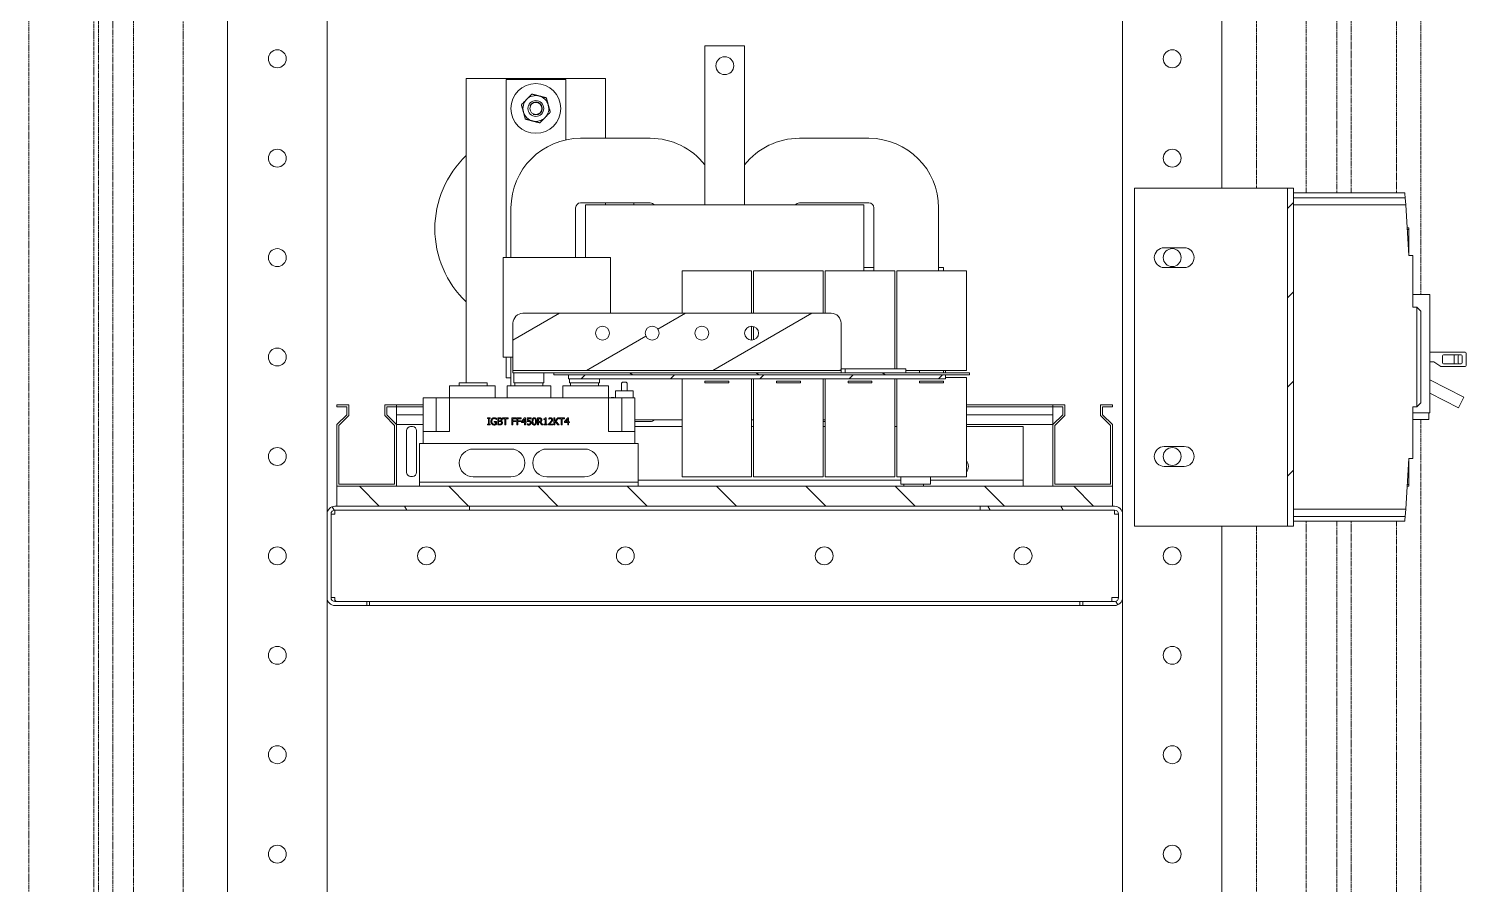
# Model space of a CAD drawing. Header units: millimetres. Extents: x 0 to 8410, y 0 to 5940.
# Drawn here: x 2028 to 2750, y 2321 to 2751 of the extents above; entities that cross this region are included whole.
import ezdxf

# ---------------------------------------------------------------- set-up
doc = ezdxf.new("R2010")
doc.units = ezdxf.units.MM
doc.header["$LTSCALE"] = 10
doc.linetypes.add('DOUBLE_DASH_CHAIN', pattern=[1.2403, 0.6614, -0.0827, 0.1654, -0.0827, 0.1654, -0.0827])
for name, color, linetype, lineweight, true_color in [('가시적인 것(ISO)', 3, 'Continuous', 5, 0x00ff00), ('가시적인 좁은 것(ISO)', 3, 'Continuous', 5, 0x00ff00), ('참조(ISO)', 6, 'DOUBLE_DASH_CHAIN', 5, 0xff00ff)]:
    doc.layers.add(name, color=color, linetype=linetype, lineweight=lineweight, true_color=true_color)
doc.layers.add('해치(ISO)', color=7, linetype='Continuous', lineweight=5)
pattern_1 = [(45, (0, 0), (-22.45064, 22.45064), [])]

msp = doc.modelspace()

# ---------------------------------------------------------------- hatches: boundary and pattern name
at = {"layer": '해치(ISO)'}
h = msp.add_hatch(dxfattribs=at)
h.set_pattern_fill('ANSI31', color=256, scale=254, style=0)
h.set_pattern_definition(pattern_1)
h.paths.add_polyline_path([(2660.56, 2500.83), (2663.56, 2500.83), (2663.56, 2670.83), (2660.56, 2670.83)])
h = msp.add_hatch(dxfattribs=at)
h.set_pattern_fill('ANSI31', color=256, scale=254, angle=-14.99998, style=0)
h.set_pattern_definition([(30, (0, 0), (-15.875, 27.4963), [])])
edge = h.paths.add_edge_path()
edge.add_line((2271.06, 2579.07), (2436.06, 2579.07))
edge.add_line((2436.06, 2579.07), (2436.06, 2581.83))
edge.add_line((2436.06, 2581.83), (2436.06, 2602.83))
edge.add_ellipse((2431.06, 2602.83), major_axis=(5, 0), ratio=1, start_angle=0, end_angle=90)
edge.add_line((2431.06, 2607.83), (2276.06, 2607.83))
edge.add_ellipse((2276.06, 2602.83), major_axis=(0, 5), ratio=1, start_angle=0, end_angle=90)
edge.add_line((2271.06, 2602.83), (2271.06, 2581.83))
edge.add_line((2271.06, 2581.83), (2271.06, 2579.07))
edge = h.paths.add_edge_path(flags=0)
edge.add_ellipse((2316.06, 2597.83), major_axis=(-3.5, 0), ratio=1, start_angle=0, end_angle=360)
edge = h.paths.add_edge_path(flags=0)
edge.add_ellipse((2341.06, 2597.83), major_axis=(-3.5, 0), ratio=1, start_angle=0, end_angle=360)
edge = h.paths.add_edge_path(flags=0)
edge.add_ellipse((2366.06, 2597.83), major_axis=(-3.5, 0), ratio=1, start_angle=0, end_angle=360)
edge = h.paths.add_edge_path(flags=0)
edge.add_ellipse((2391.06, 2597.83), major_axis=(-3.5, 0), ratio=1, start_angle=0, end_angle=360)
h = msp.add_hatch(dxfattribs=at)
h.set_pattern_fill('ANSI31', color=256, scale=254, angle=105.00025, style=0)
h.set_pattern_definition([(150.0002, (0, 0), (-15.87488, -27.49637), [])])
h.paths.add_polyline_path([(2500.56, 2576.83), (2500.56, 2577.83), (2291.56, 2577.83), (2291.56, 2576.83), (2299.06, 2576.83), (2488.56, 2576.83)])
h = msp.add_hatch(dxfattribs=at)
h.set_pattern_fill('ANSI31', color=256, scale=254, style=0)
h.set_pattern_definition(pattern_1)
h.paths.add_polyline_path([(2299.06, 2574.83), (2488.56, 2574.83), (2488.56, 2576.83), (2299.06, 2576.83)])
h = msp.add_hatch(dxfattribs=at)
h.set_pattern_fill('ANSI31', color=256, scale=254, angle=90.00021, style=0)
h.set_pattern_definition([(135.0002, (0, 0), (-22.45056, -22.45072), [])])
h.paths.add_polyline_path([(2182.56, 2510.83), (2249.14, 2510.83), (2505.99, 2510.83), (2572.56, 2510.83), (2572.56, 2520.83), (2182.56, 2520.83)])
h = msp.add_hatch(dxfattribs=at)
h.set_pattern_fill('ANSI31', color=256, scale=254, angle=75.00018, style=0)
h.set_pattern_definition([(120.0002, (0, 0), (-27.49626, -15.87508), [])])
edge = h.paths.add_edge_path()
edge.add_line((2179.56, 2464.83), (2179.56, 2506.83))
edge.add_ellipse((2181.56, 2506.83), major_axis=(-2, 0), ratio=1, start_angle=270, end_angle=360, ccw=False)
edge.add_line((2181.56, 2508.83), (2249.14, 2508.83))
edge.add_line((2249.14, 2508.83), (2249.14, 2510.83))
edge.add_line((2249.14, 2510.83), (2182.56, 2510.83))
edge.add_line((2182.56, 2510.83), (2181.56, 2510.83))
edge.add_ellipse((2181.56, 2506.83), major_axis=(0, 4), ratio=1, start_angle=0, end_angle=90)
edge.add_line((2177.56, 2506.83), (2177.56, 2464.83))
edge.add_ellipse((2181.56, 2464.83), major_axis=(-4, 0), ratio=1, start_angle=0, end_angle=90)
edge.add_line((2181.56, 2460.83), (2197.56, 2460.83))
edge.add_line((2197.56, 2460.83), (2197.56, 2462.83))
edge.add_line((2197.56, 2462.83), (2181.56, 2462.83))
edge.add_ellipse((2181.56, 2464.83), major_axis=(0, -2), ratio=1, start_angle=270, end_angle=360, ccw=False)
edge = h.paths.add_edge_path()
edge.add_ellipse((2573.56, 2464.83), major_axis=(0, -4), ratio=1, start_angle=0, end_angle=90)
edge.add_line((2577.56, 2464.83), (2577.56, 2506.83))
edge.add_ellipse((2573.56, 2506.83), major_axis=(4, 0), ratio=1, start_angle=0, end_angle=90)
edge.add_line((2573.56, 2510.83), (2572.56, 2510.83))
edge.add_line((2572.56, 2510.83), (2505.99, 2510.83))
edge.add_line((2505.99, 2510.83), (2505.99, 2508.83))
edge.add_line((2505.99, 2508.83), (2573.56, 2508.83))
edge.add_ellipse((2573.56, 2506.83), major_axis=(0, 2), ratio=1, start_angle=270, end_angle=360, ccw=False)
edge.add_line((2575.56, 2506.83), (2575.56, 2464.83))
edge.add_ellipse((2573.56, 2464.83), major_axis=(2, 0), ratio=1, start_angle=270, end_angle=360, ccw=False)
edge.add_line((2573.56, 2462.83), (2557.56, 2462.83))
edge.add_line((2557.56, 2462.83), (2557.56, 2460.83))
edge.add_line((2557.56, 2460.83), (2573.56, 2460.83))

# ---------------------------------------------------------------- linework, layer by layer
at = {"layer": '가시적인 것(ISO)'}
for p, q in [((2127.56, 3028.53), (2127.56, 1960.33)), ((2177.56, 2506.83), (2177.56, 3028.53)), ((2577.56, 2506.83), (2577.56, 3028.53)), ((2627.56, 2670.83), (2627.56, 3028.53)), ((2367.56, 2662.33), (2367.56, 2742.33)), ((2367.56, 2742.33), (2387.56, 2742.33)), ((2387.56, 2662.33), (2387.56, 2742.33)), ((2247.56, 2572.83), (2247.56, 2725.83)), ((2247.56, 2725.83), (2317.56, 2725.83)), ((2267.56, 2725.33), (2267.56, 2635.83)), ((2297.56, 2725.33), (2267.56, 2725.33)), ((2297.56, 2695.02), (2297.56, 2725.33)), ((2317.56, 2725.83), (2317.56, 2695.83)), ((2340.06, 2695.83), (2305.06, 2695.83)), ((2450.06, 2695.83), (2415.06, 2695.83)), ((2583.56, 2670.83), (2657.56, 2670.83)), ((2583.56, 2670.83), (2583.56, 2500.83)), ((2657.56, 2670.83), (2660.56, 2670.83)), ((2663.56, 2670.83), (2660.56, 2670.83)), ((2660.56, 2670.83), (2660.56, 2500.83)), ((2663.56, 2500.83), (2663.56, 2670.83)), ((2663.56, 2668.33), (2719.56, 2668.33)), ((2719.6, 2667.83), (2719.56, 2668.33)), ((2719.6, 2667.83), (2719.71, 2665.97)), ((2270.06, 2660.83), (2270.06, 2635.83)), ((2302.56, 2635.83), (2302.56, 2660.83)), ((2305.06, 2663.33), (2340.06, 2663.33)), ((2347.56, 2662.33), (2307.56, 2662.33)), ((2307.56, 2635.83), (2307.56, 2662.33)), ((2317.56, 2663.33), (2317.56, 2662.33)), ((2347.56, 2662.33), (2367.56, 2662.33)), ((2387.56, 2662.33), (2367.56, 2662.33)), ((2387.56, 2662.33), (2407.56, 2662.33)), ((2447.56, 2662.33), (2407.56, 2662.33)), ((2415.06, 2663.33), (2450.06, 2663.33)), ((2447.56, 2629.13), (2447.56, 2662.33)), ((2452.56, 2660.83), (2452.56, 2629.13)), ((2485.06, 2629.13), (2485.06, 2660.83)), ((2719.71, 2665.97), (2663.56, 2665.97)), ((2663.56, 2662.33), (2719.95, 2662.33)), ((2719.95, 2662.33), (2719.71, 2665.97)), ((2719.95, 2662.33), (2721.56, 2636.83)), ((2720.68, 2650.83), (2721.56, 2650.83)), ((2721.56, 2649.97), (2720.73, 2649.97)), ((2721.56, 2646.33), (2720.96, 2646.33)), ((2721.56, 2650.83), (2721.56, 2649.97)), ((2721.56, 2649.97), (2721.56, 2646.33)), ((2721.56, 2646.33), (2721.56, 2636.83)), ((2598.56, 2640.83), (2608.56, 2640.83)), ((2266.06, 2635.83), (2320.06, 2635.83)), ((2266.06, 2585.83), (2266.06, 2635.83)), ((2320.06, 2635.83), (2320.06, 2607.83)), ((2721.56, 2636.83), (2723.56, 2636.83)), ((2723.56, 2636.83), (2723.56, 2610.83)), ((2356.06, 2629.13), (2391.06, 2629.13)), ((2356.06, 2607.83), (2356.06, 2629.13)), ((2391.06, 2607.83), (2391.06, 2629.13)), ((2392.06, 2629.13), (2427.06, 2629.13)), ((2392.06, 2607.83), (2392.06, 2629.13)), ((2427.06, 2607.83), (2427.06, 2629.13)), ((2428.06, 2629.13), (2463.06, 2629.13)), ((2428.06, 2607.83), (2428.06, 2629.13)), ((2452.56, 2630.83), (2447.56, 2630.83)), ((2463.06, 2579.83), (2463.06, 2629.13)), ((2464.06, 2629.13), (2499.06, 2629.13)), ((2464.06, 2579.83), (2464.06, 2629.13)), ((2487.56, 2630.83), (2485.06, 2630.83)), ((2487.56, 2629.13), (2487.56, 2630.83)), ((2499.06, 2579.13), (2499.06, 2629.13)), ((2608.56, 2630.83), (2598.56, 2630.83)), ((2723.56, 2617.23), (2732.06, 2617.23)), ((2732.06, 2615.23), (2732.06, 2617.23)), ((2723.56, 2610.83), (2725.56, 2610.83)), ((2725.56, 2610.83), (2725.56, 2560.83)), ((2725.56, 2610.83), (2727.56, 2608.83)), ((2732.06, 2615.23), (2732.06, 2559.83)), ((2271.06, 2602.83), (2271.06, 2581.83)), ((2431.06, 2607.83), (2276.06, 2607.83)), ((2436.06, 2581.83), (2436.06, 2602.83)), ((2727.56, 2608.83), (2727.56, 2562.83)), ((2391.06, 2594.33), (2391.06, 2601.33)), ((2392.06, 2594.47), (2392.06, 2601.18)), ((2749.91, 2588.23), (2732.06, 2588.23)), ((2271.06, 2585.83), (2266.06, 2585.83)), ((2267.56, 2585.83), (2267.56, 2575.33)), ((2270.06, 2585.83), (2270.06, 2571.33)), ((2271.06, 2581.83), (2271.06, 2579.07)), ((2436.06, 2579.07), (2436.06, 2581.83)), ((2732.06, 2583.43), (2734.16, 2583.43)), ((2737.61, 2581.03), (2734.16, 2583.43)), ((2749.91, 2581.03), (2737.61, 2581.03)), ((2738.41, 2586.38), (2738.41, 2582.88)), ((2738.91, 2586.88), (2747.91, 2586.88)), ((2747.91, 2582.38), (2738.91, 2582.38)), ((2744.41, 2582.88), (2744.41, 2586.38)), ((2746.41, 2586.38), (2746.41, 2582.88)), ((2748.41, 2582.88), (2748.41, 2586.38)), ((2750.41, 2587.73), (2750.41, 2581.53)), ((2267.56, 2575.33), (2270.06, 2575.33)), ((2271.06, 2579.07), (2436.06, 2579.07)), ((2271.06, 2579.07), (2271.06, 2577.83)), ((2291.56, 2577.83), (2271.06, 2577.83)), ((2271.56, 2572.83), (2271.56, 2577.83)), ((2286.56, 2572.83), (2286.56, 2577.83)), ((2500.56, 2577.83), (2291.56, 2577.83)), ((2291.56, 2577.83), (2291.56, 2576.83)), ((2291.56, 2576.83), (2500.56, 2576.83)), ((2488.56, 2576.83), (2299.06, 2576.83)), ((2299.06, 2576.83), (2299.06, 2574.83)), ((2299.06, 2574.83), (2488.56, 2574.83)), ((2299.56, 2572.83), (2299.56, 2574.83)), ((2314.56, 2572.83), (2314.56, 2574.83)), ((2356.06, 2574.83), (2356.06, 2525.53)), ((2379.56, 2573.63), (2367.56, 2573.63)), ((2367.56, 2572.83), (2367.56, 2573.63)), ((2379.56, 2573.63), (2379.56, 2572.83)), ((2391.06, 2574.83), (2391.06, 2525.53)), ((2392.06, 2574.83), (2392.06, 2525.53)), ((2415.56, 2573.63), (2403.56, 2573.63)), ((2403.56, 2572.83), (2403.56, 2573.63)), ((2415.56, 2573.63), (2415.56, 2572.83)), ((2427.06, 2574.83), (2427.06, 2525.53)), ((2428.06, 2574.83), (2428.06, 2525.53)), ((2436.06, 2579.83), (2438.06, 2579.83)), ((2436.06, 2577.83), (2436.06, 2579.07)), ((2438.06, 2579.83), (2438.06, 2577.83)), ((2468.56, 2579.83), (2438.06, 2579.83)), ((2451.56, 2573.63), (2439.56, 2573.63)), ((2439.56, 2572.83), (2439.56, 2573.63)), ((2451.56, 2573.63), (2451.56, 2572.83)), ((2463.06, 2574.83), (2463.06, 2525.53)), ((2464.06, 2574.83), (2464.06, 2525.53)), ((2468.56, 2577.83), (2468.56, 2579.83)), ((2468.56, 2579.13), (2499.06, 2579.13)), ((2475.56, 2577.83), (2475.56, 2579.13)), ((2487.56, 2573.63), (2475.56, 2573.63)), ((2475.56, 2572.83), (2475.56, 2573.63)), ((2487.56, 2579.13), (2487.56, 2577.83)), ((2487.56, 2573.63), (2487.56, 2572.83)), ((2488.56, 2579.13), (2488.56, 2577.83)), ((2488.56, 2574.83), (2488.56, 2576.83)), ((2499.06, 2575.53), (2488.56, 2575.53)), ((2499.06, 2575.53), (2499.06, 2525.53)), ((2500.56, 2576.83), (2500.56, 2577.83)), ((2732.06, 2574.34), (2749.26, 2565.71)), ((2240.06, 2571.33), (2239.06, 2571.33)), ((2239.06, 2565.33), (2239.06, 2571.33)), ((2240.06, 2571.33), (2262.06, 2571.33)), ((2244.06, 2571.33), (2244.06, 2572.83)), ((2244.56, 2572.83), (2244.06, 2572.83)), ((2244.56, 2572.83), (2257.56, 2572.83)), ((2258.06, 2572.83), (2257.56, 2572.83)), ((2258.06, 2571.33), (2258.06, 2572.83)), ((2262.06, 2565.33), (2262.06, 2571.33)), ((2268.06, 2571.33), (2290.06, 2571.33)), ((2268.06, 2565.33), (2268.06, 2571.33)), ((2286.56, 2572.83), (2271.56, 2572.83)), ((2272.06, 2571.33), (2272.06, 2572.83)), ((2286.06, 2571.33), (2286.06, 2572.83)), ((2290.06, 2565.33), (2290.06, 2571.33)), ((2296.06, 2571.33), (2318.06, 2571.33)), ((2296.06, 2565.33), (2296.06, 2571.33)), ((2314.56, 2572.83), (2299.56, 2572.83)), ((2300.06, 2571.33), (2300.06, 2572.83)), ((2314.06, 2571.33), (2314.06, 2572.83)), ((2319.06, 2571.33), (2318.06, 2571.33)), ((2319.06, 2565.33), (2319.06, 2571.33)), ((2324.06, 2568.83), (2322.56, 2568.83)), ((2322.56, 2565.33), (2322.56, 2568.83)), ((2324.06, 2568.83), (2330.06, 2568.83)), ((2325.56, 2568.83), (2325.56, 2572.23)), ((2326.56, 2573.23), (2327.56, 2573.23)), ((2328.56, 2568.83), (2328.56, 2572.23)), ((2331.56, 2568.83), (2330.06, 2568.83)), ((2331.56, 2565.33), (2331.56, 2568.83)), ((2379.56, 2572.83), (2367.56, 2572.83)), ((2415.56, 2572.83), (2403.56, 2572.83)), ((2451.56, 2572.83), (2439.56, 2572.83)), ((2487.56, 2572.83), (2475.56, 2572.83)), ((2746.57, 2560.35), (2732.06, 2567.63)), ((2182.56, 2561.83), (2188.56, 2561.83)), ((2182.56, 2560.83), (2182.56, 2561.83)), ((2187.56, 2560.83), (2182.56, 2560.83)), ((2187.56, 2556.83), (2187.56, 2560.83)), ((2188.56, 2561.83), (2188.56, 2556.41)), ((2206.56, 2561.83), (2212.56, 2561.83)), ((2206.56, 2556.41), (2206.56, 2561.83)), ((2207.56, 2560.83), (2207.56, 2556.83)), ((2212.56, 2560.83), (2207.56, 2560.83)), ((2212.56, 2561.83), (2212.56, 2560.83)), ((2225.86, 2561.83), (2212.56, 2561.83)), ((2212.56, 2560.83), (2212.56, 2556.83)), ((2225.86, 2560.83), (2212.56, 2560.83)), ((2225.86, 2548.33), (2225.86, 2565.33)), ((2225.86, 2565.33), (2232.38, 2565.33)), ((2232.38, 2565.33), (2239.11, 2565.33)), ((2232.38, 2565.33), (2232.38, 2548.33)), ((2239.11, 2565.33), (2239.11, 2548.33)), ((2239.11, 2565.33), (2319.01, 2565.33)), ((2319.01, 2548.33), (2319.01, 2565.33)), ((2319.01, 2565.33), (2325.74, 2565.33)), ((2320.42, 2565.43), (2321.61, 2565.43)), ((2320.42, 2565.33), (2320.42, 2565.43)), ((2321.61, 2565.43), (2321.92, 2565.43)), ((2321.61, 2565.33), (2321.61, 2565.43)), ((2321.92, 2565.43), (2321.95, 2565.43)), ((2321.92, 2565.33), (2321.92, 2565.43)), ((2321.95, 2565.33), (2321.95, 2565.43)), ((2325.74, 2565.33), (2332.26, 2565.33)), ((2325.74, 2565.33), (2325.74, 2548.33)), ((2332.26, 2565.33), (2332.26, 2548.33)), ((2542.56, 2561.83), (2499.06, 2561.83)), ((2542.56, 2560.83), (2499.06, 2560.83)), ((2542.56, 2561.83), (2548.56, 2561.83)), ((2542.56, 2560.83), (2542.56, 2561.83)), ((2547.56, 2560.83), (2542.56, 2560.83)), ((2542.56, 2556.83), (2542.56, 2560.83)), ((2547.56, 2556.83), (2547.56, 2560.83)), ((2548.56, 2561.83), (2548.56, 2556.41)), ((2566.56, 2561.83), (2572.56, 2561.83)), ((2566.56, 2556.41), (2566.56, 2561.83)), ((2567.56, 2560.83), (2567.56, 2556.83)), ((2572.56, 2560.83), (2567.56, 2560.83)), ((2572.56, 2561.83), (2572.56, 2560.83)), ((2723.56, 2560.83), (2723.56, 2534.83)), ((2723.56, 2560.83), (2725.56, 2560.83)), ((2727.56, 2562.83), (2725.56, 2560.83)), ((2732.06, 2557.83), (2732.06, 2559.83)), ((2749.26, 2565.71), (2746.57, 2560.35)), ((2182.56, 2551.83), (2187.56, 2556.83)), ((2182.56, 2520.83), (2182.56, 2551.83)), ((2188.56, 2556.41), (2183.56, 2551.41)), ((2211.56, 2551.41), (2206.56, 2556.41)), ((2207.56, 2556.83), (2212.56, 2551.83)), ((2212.56, 2556.83), (2212.56, 2551.83)), ((2225.86, 2556.83), (2212.56, 2556.83)), ((2212.56, 2551.83), (2212.56, 2520.83)), ((2225.86, 2551.83), (2212.56, 2551.83)), ((2258.23, 2554.85), (2258.23, 2555.21)), ((2258.23, 2555.21), (2259.59, 2555.21)), ((2258.68, 2554.85), (2258.23, 2554.85)), ((2258.23, 2551.71), (2258.23, 2552.06)), ((2258.23, 2552.06), (2258.68, 2552.06)), ((2259.59, 2551.71), (2258.23, 2551.71)), ((2258.68, 2552.06), (2258.68, 2554.85)), ((2259.59, 2554.85), (2259.14, 2554.85)), ((2259.14, 2554.85), (2259.14, 2552.06)), ((2259.14, 2552.06), (2259.59, 2552.06)), ((2259.59, 2555.21), (2259.59, 2554.85)), ((2259.59, 2552.06), (2259.59, 2551.71)), ((2261.52, 2553.06), (2261.52, 2553.47)), ((2261.52, 2553.47), (2262.79, 2553.47)), ((2262.33, 2553.06), (2261.52, 2553.06)), ((2262.33, 2552.16), (2262.33, 2553.06)), ((2262.78, 2554.41), (2262.74, 2554.41)), ((2262.78, 2554.97), (2262.78, 2554.41)), ((2262.79, 2553.47), (2262.79, 2551.94)), ((2263.38, 2551.71), (2263.38, 2555.21)), ((2263.38, 2555.21), (2264.3, 2555.21)), ((2264.38, 2551.71), (2263.38, 2551.71)), ((2263.84, 2553.79), (2263.84, 2554.81)), ((2263.84, 2554.81), (2264.29, 2554.81)), ((2264.37, 2553.79), (2263.84, 2553.79)), ((2263.84, 2552.1), (2263.84, 2553.4)), ((2263.84, 2553.4), (2264.37, 2553.4)), ((2264.22, 2552.1), (2263.84, 2552.1)), ((2265.1, 2553.67), (2265.1, 2553.65)), ((2265.86, 2554.79), (2265.86, 2555.21)), ((2265.86, 2555.21), (2268.67, 2555.21)), ((2267.03, 2554.79), (2265.86, 2554.79)), ((2267.03, 2551.71), (2267.03, 2554.79)), ((2267.5, 2551.71), (2267.03, 2551.71)), ((2268.67, 2554.79), (2267.5, 2554.79)), ((2267.5, 2554.79), (2267.5, 2551.71)), ((2268.67, 2555.21), (2268.67, 2554.79)), ((2270.53, 2551.71), (2270.53, 2555.21)), ((2270.53, 2555.21), (2272.62, 2555.21)), ((2270.99, 2551.71), (2270.53, 2551.71)), ((2270.99, 2554.79), (2270.99, 2553.81)), ((2272.62, 2554.79), (2270.99, 2554.79)), ((2270.99, 2553.81), (2272.55, 2553.81)), ((2272.55, 2553.39), (2270.99, 2553.39)), ((2270.99, 2553.39), (2270.99, 2551.71)), ((2272.55, 2553.81), (2272.55, 2553.39)), ((2272.62, 2555.21), (2272.62, 2554.79)), ((2273.04, 2551.71), (2273.04, 2555.21)), ((2273.04, 2555.21), (2275.13, 2555.21)), ((2273.5, 2551.71), (2273.04, 2551.71)), ((2273.5, 2554.79), (2273.5, 2553.81)), ((2275.13, 2554.79), (2273.5, 2554.79)), ((2273.5, 2553.81), (2275.06, 2553.81)), ((2275.06, 2553.39), (2273.5, 2553.39)), ((2273.5, 2553.39), (2273.5, 2551.71)), ((2275.06, 2553.81), (2275.06, 2553.39)), ((2275.13, 2555.21), (2275.13, 2554.79)), ((2275.29, 2553.4), (2276.85, 2555.21)), ((2275.29, 2552.91), (2275.29, 2553.4)), ((2276.83, 2552.91), (2275.29, 2552.91)), ((2275.66, 2553.29), (2276.83, 2554.65)), ((2276.83, 2553.29), (2275.66, 2553.29)), ((2276.83, 2554.65), (2276.83, 2553.29)), ((2276.83, 2551.71), (2276.83, 2552.91)), ((2277.28, 2551.71), (2276.83, 2551.71)), ((2276.85, 2555.21), (2277.28, 2555.21)), ((2277.28, 2555.21), (2277.28, 2553.29)), ((2277.28, 2553.29), (2277.7, 2553.29)), ((2277.28, 2552.91), (2277.28, 2551.71)), ((2277.7, 2552.91), (2277.28, 2552.91)), ((2277.7, 2553.29), (2277.7, 2552.91)), ((2278.11, 2551.83), (2278.11, 2552.33)), ((2278.11, 2552.33), (2278.15, 2552.33)), ((2278.26, 2553.4), (2278.26, 2555.21)), ((2278.26, 2555.21), (2280.18, 2555.21)), ((2280.18, 2554.8), (2278.71, 2554.8)), ((2278.71, 2554.8), (2278.71, 2553.86)), ((2280.18, 2555.21), (2280.18, 2554.8)), ((2283.43, 2551.71), (2283.43, 2555.21)), ((2283.43, 2555.21), (2284.33, 2555.21)), ((2283.89, 2551.71), (2283.43, 2551.71)), ((2283.89, 2553.49), (2283.89, 2554.8)), ((2283.89, 2554.8), (2284.35, 2554.8)), ((2284.3, 2553.49), (2283.89, 2553.49)), ((2284.43, 2553.1), (2283.89, 2553.1)), ((2283.89, 2553.1), (2283.89, 2551.71)), ((2285.53, 2551.71), (2284.43, 2553.1)), ((2284.89, 2553.23), (2286.14, 2551.71)), ((2286.14, 2551.71), (2285.53, 2551.71)), ((2286.59, 2554.41), (2286.59, 2554.73)), ((2287.22, 2554.41), (2286.59, 2554.41)), ((2286.59, 2551.71), (2286.59, 2552.06)), ((2286.59, 2552.06), (2287.22, 2552.06)), ((2288.3, 2551.71), (2286.59, 2551.71)), ((2287.22, 2552.06), (2287.22, 2554.41)), ((2287.31, 2555.22), (2287.68, 2555.22)), ((2287.68, 2555.22), (2287.68, 2552.06)), ((2287.68, 2552.06), (2288.3, 2552.06)), ((2288.3, 2552.06), (2288.3, 2551.71)), ((2288.94, 2551.71), (2288.94, 2552.2)), ((2291.1, 2551.71), (2288.94, 2551.71)), ((2289.01, 2554.57), (2289.01, 2555.07)), ((2289.04, 2554.57), (2289.01, 2554.57)), ((2289.38, 2552.11), (2291.1, 2552.11)), ((2291.1, 2552.11), (2291.1, 2551.71)), ((2291.67, 2551.71), (2291.67, 2555.21)), ((2291.67, 2555.21), (2292.13, 2555.21)), ((2292.13, 2551.71), (2291.67, 2551.71)), ((2292.13, 2555.21), (2292.13, 2553.6)), ((2292.13, 2553.6), (2293.57, 2555.21)), ((2292.34, 2553.34), (2292.13, 2553.11)), ((2292.13, 2553.11), (2292.13, 2551.71)), ((2293.61, 2551.71), (2292.34, 2553.34)), ((2294.13, 2555.21), (2292.68, 2553.64)), ((2292.68, 2553.64), (2294.22, 2551.71)), ((2293.57, 2555.21), (2294.13, 2555.21)), ((2294.22, 2551.71), (2293.61, 2551.71)), ((2294.14, 2554.79), (2294.14, 2555.21)), ((2294.14, 2555.21), (2296.95, 2555.21)), ((2295.31, 2554.79), (2294.14, 2554.79)), ((2295.31, 2551.71), (2295.31, 2554.79)), ((2295.78, 2551.71), (2295.31, 2551.71)), ((2296.95, 2554.79), (2295.78, 2554.79)), ((2295.78, 2554.79), (2295.78, 2551.71)), ((2296.95, 2555.21), (2296.95, 2554.79)), ((2297.05, 2553.4), (2298.61, 2555.21)), ((2297.05, 2552.91), (2297.05, 2553.4)), ((2298.59, 2552.91), (2297.05, 2552.91)), ((2297.42, 2553.29), (2298.59, 2554.65)), ((2298.59, 2553.29), (2297.42, 2553.29)), ((2298.59, 2554.65), (2298.59, 2553.29)), ((2298.59, 2551.71), (2298.59, 2552.91)), ((2299.04, 2551.71), (2298.59, 2551.71)), ((2298.61, 2555.21), (2299.04, 2555.21)), ((2299.04, 2555.21), (2299.04, 2553.29)), ((2299.04, 2553.29), (2299.46, 2553.29)), ((2299.04, 2552.91), (2299.04, 2551.71)), ((2299.46, 2552.91), (2299.04, 2552.91)), ((2299.46, 2553.29), (2299.46, 2552.91)), ((2332.26, 2554.33), (2347.56, 2554.33)), ((2340.06, 2553.33), (2332.26, 2553.33)), ((2356.06, 2554.33), (2347.56, 2554.33)), ((2392.06, 2554.33), (2391.06, 2554.33)), ((2427.06, 2554.33), (2428.06, 2554.33)), ((2428.06, 2553.33), (2427.06, 2553.33)), ((2542.56, 2556.83), (2499.06, 2556.83)), ((2542.56, 2551.83), (2499.06, 2551.83)), ((2542.56, 2551.83), (2547.56, 2556.83)), ((2542.56, 2551.83), (2542.56, 2556.83)), ((2542.56, 2520.83), (2542.56, 2551.83)), ((2548.56, 2556.41), (2543.56, 2551.41)), ((2571.56, 2551.41), (2566.56, 2556.41)), ((2567.56, 2556.83), (2572.56, 2551.83)), ((2572.56, 2551.83), (2572.56, 2520.83)), ((2723.56, 2557.83), (2732.06, 2557.83)), ((2723.56, 2554.43), (2731.56, 2554.43)), ((2731.56, 2557.83), (2731.56, 2554.43)), ((2183.56, 2551.41), (2183.56, 2521.83)), ((2211.56, 2521.83), (2211.56, 2551.41)), ((2217.56, 2527.83), (2217.56, 2548.83)), ((2219.56, 2550.83), (2220.56, 2550.83)), ((2222.56, 2548.83), (2222.56, 2527.83)), ((2225.86, 2548.33), (2225.86, 2542.33)), ((2225.86, 2548.33), (2230.86, 2548.33)), ((2239.11, 2548.33), (2230.86, 2548.33)), ((2327.26, 2548.33), (2319.01, 2548.33)), ((2327.26, 2548.33), (2332.26, 2548.33)), ((2356.06, 2550.83), (2332.26, 2550.83)), ((2332.26, 2542.33), (2332.26, 2548.33)), ((2392.06, 2550.83), (2391.06, 2550.83)), ((2428.06, 2550.83), (2427.06, 2550.83)), ((2464.06, 2550.83), (2463.06, 2550.83)), ((2527.56, 2550.83), (2499.06, 2550.83)), ((2527.56, 2523.83), (2527.56, 2550.83)), ((2543.56, 2551.41), (2543.56, 2521.83)), ((2571.56, 2521.83), (2571.56, 2551.41)), ((2224.06, 2542.33), (2334.06, 2542.33)), ((2224.06, 2522.83), (2224.06, 2542.33)), ((2251.06, 2539.58), (2270.06, 2539.58)), ((2288.06, 2539.58), (2307.06, 2539.58)), ((2334.06, 2522.83), (2334.06, 2542.33)), ((2598.56, 2540.83), (2608.56, 2540.83)), ((2608.56, 2530.83), (2598.56, 2530.83)), ((2721.56, 2534.83), (2719.95, 2509.33)), ((2721.56, 2534.83), (2721.56, 2525.33)), ((2721.56, 2534.83), (2723.56, 2534.83)), ((2220.56, 2525.83), (2219.56, 2525.83)), ((2334.06, 2522.83), (2224.06, 2522.83)), ((2224.06, 2522.83), (2224.06, 2520.83)), ((2334.06, 2522.83), (2224.06, 2522.83)), ((2270.06, 2525.58), (2251.06, 2525.58)), ((2307.06, 2525.58), (2288.06, 2525.58)), ((2466.06, 2523.83), (2334.06, 2523.83)), ((2334.06, 2522.83), (2334.06, 2520.83)), ((2391.06, 2525.53), (2356.06, 2525.53)), ((2427.06, 2525.53), (2392.06, 2525.53)), ((2463.06, 2525.53), (2428.06, 2525.53)), ((2499.06, 2525.53), (2464.06, 2525.53)), ((2466.06, 2521.83), (2466.06, 2525.53)), ((2481.06, 2521.83), (2481.06, 2525.53)), ((2527.56, 2523.83), (2481.06, 2523.83)), ((2527.56, 2520.83), (2527.56, 2523.83)), ((2720.96, 2525.33), (2721.56, 2525.33)), ((2721.56, 2521.69), (2721.56, 2525.33)), ((2572.56, 2520.83), (2182.56, 2520.83)), ((2182.56, 2520.83), (2182.56, 2510.83)), ((2183.56, 2521.83), (2211.56, 2521.83)), ((2466.06, 2521.83), (2481.06, 2521.83)), ((2467.56, 2520.83), (2467.56, 2521.83)), ((2477.56, 2521.83), (2477.56, 2520.83)), ((2543.56, 2521.83), (2571.56, 2521.83)), ((2572.56, 2510.83), (2572.56, 2520.83)), ((2720.68, 2520.83), (2721.56, 2520.83)), ((2721.56, 2521.69), (2720.73, 2521.69)), ((2721.56, 2520.83), (2721.56, 2521.69)), ((2249.14, 2510.83), (2181.56, 2510.83)), ((2181.56, 2508.83), (2249.14, 2508.83)), ((2181.56, 2508.83), (2181.56, 2506.83)), ((2182.56, 2510.83), (2572.56, 2510.83)), ((2249.14, 2508.83), (2249.14, 2510.83)), ((2257.56, 2508.83), (2249.14, 2508.83)), ((2497.56, 2508.83), (2257.56, 2508.83)), ((2505.99, 2508.83), (2497.56, 2508.83)), ((2573.56, 2510.83), (2505.99, 2510.83)), ((2505.99, 2510.83), (2505.99, 2508.83)), ((2505.99, 2508.83), (2573.56, 2508.83)), ((2573.56, 2508.83), (2573.56, 2506.83)), ((2719.95, 2509.33), (2663.56, 2509.33)), ((2719.95, 2509.33), (2719.71, 2505.69)), ((2177.56, 2506.83), (2177.56, 2464.83)), ((2179.56, 2464.83), (2179.56, 2506.83)), ((2181.56, 2506.83), (2179.56, 2506.83)), ((2575.56, 2506.83), (2573.56, 2506.83)), ((2575.56, 2506.83), (2575.56, 2464.83)), ((2577.56, 2464.83), (2577.56, 2506.83)), ((2719.71, 2505.69), (2663.56, 2505.69)), ((2719.56, 2503.33), (2663.56, 2503.33)), ((2719.56, 2503.33), (2719.6, 2503.83)), ((2719.6, 2503.83), (2719.71, 2505.69)), ((2583.56, 2500.83), (2657.56, 2500.83)), ((2627.56, 2169.08), (2627.56, 2500.83)), ((2657.56, 2500.83), (2660.56, 2500.83)), ((2660.56, 2500.83), (2663.56, 2500.83)), ((2177.56, 1986.33), (2177.56, 2464.83)), ((2181.56, 2464.83), (2179.56, 2464.83)), ((2181.56, 2464.83), (2181.56, 2463.41)), ((2197.56, 2462.83), (2181.56, 2462.83)), ((2181.56, 2460.83), (2197.56, 2460.83)), ((2197.56, 2460.83), (2197.56, 2462.83)), ((2197.56, 2462.83), (2198.98, 2462.83)), ((2197.56, 2460.83), (2198.98, 2460.83)), ((2198.98, 2462.83), (2198.98, 2460.83)), ((2198.98, 2462.83), (2556.15, 2462.83)), ((2198.98, 2460.83), (2556.15, 2460.83)), ((2557.56, 2462.83), (2556.15, 2462.83)), ((2556.15, 2462.83), (2556.15, 2460.83)), ((2556.15, 2460.83), (2557.56, 2460.83)), ((2573.56, 2462.83), (2557.56, 2462.83)), ((2557.56, 2462.83), (2557.56, 2460.83)), ((2557.56, 2460.83), (2573.56, 2460.83)), ((2572.15, 2464.83), (2573.56, 2464.83)), ((2572.15, 2462.83), (2572.15, 2464.83)), ((2575.56, 2464.83), (2573.56, 2464.83)), ((2577.56, 2205.03), (2577.56, 2464.83))]:
    msp.add_line(p, q, dxfattribs=at)
for centre, radius in [((2152.56, 2735.83), 4.5), ((2602.56, 2735.83), 4.5), ((2377.56, 2732.33), 4.5), ((2282.56, 2710.83), 12.5), ((2282.56, 2710.83), 4), ((2282.56, 2710.83), 4), ((2282.56, 2710.83), 3), ((2152.56, 2685.83), 4.5), ((2602.56, 2685.83), 4.5), ((2152.56, 2635.83), 4.5), ((2602.56, 2635.83), 4.5), ((2316.06, 2597.83), 3.5), ((2341.06, 2597.83), 3.5), ((2366.06, 2597.83), 3.5), ((2391.06, 2597.83), 3.5), ((2152.56, 2585.83), 4.5), ((2152.56, 2535.83), 4.5), ((2602.56, 2535.83), 4.5), ((2152.56, 2485.83), 4.5), ((2227.56, 2485.83), 4.5), ((2327.56, 2485.83), 4.5), ((2427.56, 2485.83), 4.5), ((2527.56, 2485.83), 4.5), ((2602.56, 2485.83), 4.5), ((2152.56, 2435.83), 4.5), ((2602.56, 2435.83), 4.5), ((2152.56, 2385.83), 4.5), ((2602.56, 2385.83), 4.5), ((2152.56, 2335.83), 4.5), ((2602.56, 2335.83), 4.5)]:
    msp.add_circle(centre, radius, dxfattribs=at)
for centre, radius, start, end in [((2282.56, 2710.83), 6.5, 135.50502, 195.50502), ((2282.56, 2710.83), 6.5, 75.50502, 135.50502), ((2282.56, 2710.83), 6.5, 15.50502, 75.50502), ((2282.56, 2710.83), 6.5, 315.50502, 15.50502), ((2282.56, 2710.83), 6.5, 195.50502, 255.50502), ((2282.56, 2710.83), 6.5, 255.50502, 315.50502), ((2305.06, 2660.83), 35, 90, 180), ((2340.06, 2660.83), 35, 38.21321, 90), ((2415.06, 2660.83), 35, 90, 141.78679), ((2450.06, 2660.83), 35, 0, 90), ((2282.56, 2650.33), 50.8, 133.54913, 226.45087), ((2305.06, 2660.83), 2.5, 90, 180), ((2282.56, 2650.33), 50.8, 13.66358, 14.82725), ((2340.06, 2660.83), 2.5, 36.8699, 90), ((2415.06, 2660.83), 2.5, 90, 143.1301), ((2450.06, 2660.83), 2.5, 0, 90), ((2598.56, 2635.83), 5, 90, 270), ((2608.56, 2635.83), 5, 270, 90), ((2276.06, 2602.83), 5, 90, 180), ((2431.06, 2602.83), 5, 0, 90), ((2749.91, 2587.73), 0.5, 0, 90), ((2738.91, 2586.38), 0.5, 90, 180), ((2738.91, 2582.88), 0.5, 180, 270), ((2743.91, 2586.38), 0.5, 0, 90), ((2743.91, 2582.88), 0.5, 270, 0), ((2746.91, 2586.38), 0.5, 90, 180), ((2746.91, 2582.88), 0.5, 180, 270), ((2747.91, 2586.38), 0.5, 0, 90), ((2747.91, 2582.88), 0.5, 270, 0), ((2749.91, 2581.53), 0.5, 270, 0), ((2326.56, 2572.23), 1, 90, 180), ((2327.56, 2572.23), 1, 0, 90), ((2340.06, 2555.83), 2.5, 270, 323.1301), ((2219.56, 2548.83), 2, 90, 180), ((2220.56, 2548.83), 2, 0, 90), ((2251.06, 2532.58), 7, 90, 270), ((2270.06, 2532.58), 7, 270, 90), ((2288.06, 2532.58), 7, 90, 270), ((2307.06, 2532.58), 7, 270, 90), ((2598.56, 2535.83), 5, 90, 270), ((2608.56, 2535.83), 5, 270, 90), ((2495.06, 2530.83), 5, 323.1301, 36.8699), ((2219.56, 2527.83), 2, 180, 270), ((2220.56, 2527.83), 2, 270, 0), ((2181.56, 2506.83), 4, 90, 180), ((2181.56, 2506.83), 2, 90, 180), ((2573.56, 2506.83), 4, 0, 90), ((2573.56, 2506.83), 2, 0, 90), ((2181.56, 2464.83), 4, 180, 270), ((2181.56, 2464.83), 2, 180, 270), ((2182.98, 2464.83), 2, 225, 270), ((2573.56, 2464.83), 4, 270, 0), ((2573.56, 2464.83), 2, 270, 0)]:
    msp.add_arc(centre, radius, start, end, dxfattribs=at)
for points in [[(2277.93, 2715.38), (2279.15, 2716.63), (2280.56, 2718.06)], [(2280.56, 2718.06), (2282.51, 2717.56), (2284.19, 2717.12)], [(2275.3, 2712.71), (2276.71, 2714.14), (2277.93, 2715.38)], [(2276.3, 2709.09), (2275.84, 2710.77), (2275.3, 2712.71)], [(2284.19, 2717.12), (2285.88, 2716.69), (2287.83, 2716.18)], [(2287.83, 2716.18), (2288.36, 2714.24), (2288.83, 2712.57)], [(2288.83, 2712.57), (2289.29, 2710.89), (2289.83, 2708.95)], [(2277.3, 2705.48), (2276.77, 2707.41), (2276.3, 2709.09)], [(2280.94, 2704.54), (2279.25, 2704.97), (2277.3, 2705.48)], [(2284.57, 2703.6), (2282.62, 2704.1), (2280.94, 2704.54)], [(2287.2, 2706.27), (2285.98, 2705.03), (2284.57, 2703.6)], [(2289.83, 2708.95), (2288.42, 2707.52), (2287.2, 2706.27)]]:
    msp.add_rational_spline(points, [1, 1.0379548493, 1], degree=2, dxfattribs=at)
for points, degree in [([(2259.96, 2553.46), (2259.96, 2553.88), (2260.2, 2554.55), (2260.42, 2554.79)], 2), ([(2260.42, 2552.1), (2260.2, 2552.33), (2259.96, 2553.01), (2259.96, 2553.46)], 2), ([(2260.42, 2554.79), (2260.64, 2555.02), (2261.26, 2555.27), (2261.63, 2555.27)], 2), ([(2261.63, 2551.64), (2261.26, 2551.64), (2260.64, 2551.87), (2260.42, 2552.1)], 2), ([(2261.58, 2554.87), (2261.07, 2554.87), (2260.45, 2554.11), (2260.45, 2553.47)], 2), ([(2260.45, 2553.47), (2260.45, 2553.12), (2260.61, 2552.6), (2260.77, 2552.41)], 2), ([(2260.77, 2552.41), (2260.92, 2552.23), (2261.35, 2552.04), (2261.61, 2552.04)], 2), ([(2262.3, 2554.7), (2262.15, 2554.77), (2261.79, 2554.87), (2261.58, 2554.87)], 2), ([(2261.61, 2552.04), (2261.81, 2552.04), (2262.2, 2552.1), (2262.33, 2552.16)], 2), ([(2261.63, 2555.27), (2261.81, 2555.27), (2262.13, 2555.22), (2262.28, 2555.17)], 2), ([(2262.28, 2551.74), (2262.1, 2551.69), (2261.83, 2551.64), (2261.63, 2551.64)], 2), ([(2262.28, 2555.17), (2262.4, 2555.14), (2262.69, 2555.01), (2262.78, 2554.97)], 2), ([(2262.79, 2551.94), (2262.7, 2551.9), (2262.4, 2551.78), (2262.28, 2551.74)], 2), ([(2262.74, 2554.41), (2262.65, 2554.48), (2262.47, 2554.62), (2262.3, 2554.7)], 2), ([(2265.01, 2552.25), (2264.88, 2552.16), (2264.53, 2552.1), (2264.22, 2552.1)], 2), ([(2264.29, 2554.81), (2264.53, 2554.81), (2264.81, 2554.78), (2264.92, 2554.72)], 2), ([(2264.3, 2555.21), (2264.68, 2555.21), (2265.05, 2555.16), (2265.22, 2555.07)], 2), ([(2264.91, 2553.9), (2264.79, 2553.83), (2264.59, 2553.79), (2264.37, 2553.79)], 2), ([(2264.37, 2553.4), (2264.61, 2553.4), (2264.87, 2553.36), (2264.98, 2553.31)], 2), ([(2265.39, 2551.99), (2265.19, 2551.84), (2264.74, 2551.71), (2264.38, 2551.71)], 2), ([(2265.1, 2554.35), (2265.1, 2554.19), (2265.01, 2553.97), (2264.91, 2553.9)], 2), ([(2264.92, 2554.72), (2265.02, 2554.67), (2265.1, 2554.48), (2265.1, 2554.35)], 2), ([(2264.98, 2553.31), (2265.15, 2553.22), (2265.27, 2552.96), (2265.27, 2552.76)], 2), ([(2265.27, 2552.76), (2265.27, 2552.58), (2265.14, 2552.35), (2265.01, 2552.25)], 2), ([(2265.59, 2554.42), (2265.59, 2554.17), (2265.33, 2553.78), (2265.1, 2553.67)], 2), ([(2265.1, 2553.65), (2265.41, 2553.57), (2265.75, 2553.12), (2265.75, 2552.78)], 2), ([(2265.22, 2555.07), (2265.41, 2554.97), (2265.59, 2554.64), (2265.59, 2554.42)], 2), ([(2265.75, 2552.78), (2265.75, 2552.52), (2265.55, 2552.12), (2265.39, 2551.99)], 2), ([(2279.03, 2551.63), (2278.78, 2551.63), (2278.29, 2551.74), (2278.11, 2551.83)], 2), ([(2278.15, 2552.33), (2278.2, 2552.29), (2278.4, 2552.19), (2278.52, 2552.14)], 2), ([(2278.95, 2553.49), (2278.76, 2553.49), (2278.37, 2553.43), (2278.26, 2553.4)], 2), ([(2278.52, 2552.14), (2278.66, 2552.09), (2278.89, 2552.04), (2279.04, 2552.04)], 2), ([(2278.71, 2553.86), (2278.79, 2553.87), (2278.96, 2553.88), (2279.02, 2553.88)], 2), ([(2279.52, 2553.33), (2279.42, 2553.41), (2279.13, 2553.49), (2278.95, 2553.49)], 2), ([(2279.02, 2553.88), (2279.29, 2553.88), (2279.67, 2553.79), (2279.84, 2553.66)], 2), ([(2279.89, 2551.98), (2279.74, 2551.82), (2279.3, 2551.63), (2279.03, 2551.63)], 2), ([(2279.04, 2552.04), (2279.18, 2552.04), (2279.44, 2552.14), (2279.54, 2552.25)], 2), ([(2279.72, 2552.82), (2279.72, 2553.01), (2279.62, 2553.25), (2279.52, 2553.33)], 2), ([(2279.54, 2552.25), (2279.63, 2552.36), (2279.72, 2552.63), (2279.72, 2552.82)], 2), ([(2279.84, 2553.66), (2280.01, 2553.53), (2280.2, 2553.14), (2280.2, 2552.82)], 2), ([(2280.2, 2552.82), (2280.2, 2552.57), (2280.03, 2552.14), (2279.89, 2551.98)], 2), ([(2280.64, 2553.45), (2280.64, 2554.4), (2281.19, 2555.28), (2281.76, 2555.28)], 2), ([(2281.76, 2551.63), (2281.18, 2551.63), (2280.64, 2552.53), (2280.64, 2553.45)], 2), ([(2281.12, 2553.45), (2281.12, 2553.8), (2281.17, 2554.34), (2281.24, 2554.52)], 2), ([(2281.24, 2552.4), (2281.16, 2552.59), (2281.12, 2553.09), (2281.12, 2553.45)], 2), ([(2281.24, 2554.52), (2281.31, 2554.71), (2281.57, 2554.89), (2281.76, 2554.89)], 2), ([(2281.76, 2552.02), (2281.56, 2552.02), (2281.31, 2552.22), (2281.24, 2552.4)], 2), ([(2281.76, 2555.28), (2282.34, 2555.28), (2282.88, 2554.37), (2282.88, 2553.46)], 2), ([(2281.76, 2554.89), (2281.96, 2554.89), (2282.2, 2554.71), (2282.28, 2554.53)], 2), ([(2282.88, 2553.46), (2282.88, 2552.52), (2282.33, 2551.63), (2281.76, 2551.63)], 2), ([(2282.28, 2552.39), (2282.21, 2552.21), (2281.95, 2552.02), (2281.76, 2552.02)], 2), ([(2282.28, 2554.53), (2282.35, 2554.35), (2282.4, 2553.82), (2282.4, 2553.46)], 2), ([(2282.4, 2553.46), (2282.4, 2553.1), (2282.35, 2552.56), (2282.28, 2552.39)], 2), ([(2284.93, 2553.67), (2284.82, 2553.56), (2284.5, 2553.49), (2284.3, 2553.49)], 2), ([(2284.33, 2555.21), (2284.63, 2555.21), (2285.03, 2555.14), (2285.22, 2555.02)], 2), ([(2284.35, 2554.8), (2284.55, 2554.8), (2284.81, 2554.75), (2284.91, 2554.69)], 2), ([(2285.62, 2554.26), (2285.62, 2553.87), (2285.22, 2553.36), (2284.89, 2553.23)], 2), ([(2284.91, 2554.69), (2285.02, 2554.61), (2285.13, 2554.37), (2285.13, 2554.22)], 2), ([(2285.13, 2554.22), (2285.13, 2554.04), (2285.03, 2553.77), (2284.93, 2553.67)], 2), ([(2285.22, 2555.02), (2285.4, 2554.9), (2285.62, 2554.53), (2285.62, 2554.26)], 2), ([(2286.59, 2554.73), (2286.95, 2554.73), (2287.29, 2554.94), (2287.31, 2555.22)], 2), ([(2288.94, 2552.2), (2289.17, 2552.42), (2289.59, 2552.83), (2289.79, 2553.05)], 2), ([(2289.01, 2555.07), (2289.16, 2555.14), (2289.68, 2555.28), (2289.91, 2555.28)], 2), ([(2289.38, 2554.76), (2289.28, 2554.73), (2289.1, 2554.61), (2289.04, 2554.57)], 2), ([(2289.88, 2554.88), (2289.75, 2554.88), (2289.5, 2554.81), (2289.38, 2554.76)], 2), ([(2290.3, 2553.02), (2290.08, 2552.78), (2289.54, 2552.26), (2289.38, 2552.11)], 2), ([(2289.79, 2553.05), (2290.19, 2553.49), (2290.48, 2554.01), (2290.48, 2554.29)], 2), ([(2290.3, 2554.73), (2290.22, 2554.8), (2290.01, 2554.88), (2289.88, 2554.88)], 2), ([(2289.91, 2555.28), (2290.4, 2555.28), (2290.95, 2554.76), (2290.95, 2554.32)], 2), ([(2290.48, 2554.29), (2290.48, 2554.44), (2290.39, 2554.66), (2290.3, 2554.73)], 2), ([(2290.77, 2553.62), (2290.69, 2553.47), (2290.44, 2553.17), (2290.3, 2553.02)], 2), ([(2290.95, 2554.32), (2290.95, 2554.11), (2290.86, 2553.77), (2290.77, 2553.62)], 2), ([(2181.56, 2463.41), (2181.56, 2463.22), (2181.56, 2463.02), (2181.56, 2462.83)], 3)]:
    msp.add_open_spline(points, degree=degree, dxfattribs=at)
at = {"layer": '가시적인 좁은 것(ISO)'}
msp.add_arc((2282.56, 2710.83), 3.26, 245.50502, 155.50502, dxfattribs=at)
at = {"layer": '참조(ISO)', "ltscale": 0.362576}
msp.add_line((2069.86, 2988.53), (2069.86, 1320.13), dxfattribs=at)
at = {"layer": '참조(ISO)', "ltscale": 0.36361}
msp.add_line((2685.26, 2988.53), (2685.26, 2668.33), dxfattribs=at)
at = {"layer": '참조(ISO)', "ltscale": 0.362446}
msp.add_line((2027.56, 1000.83), (2027.56, 2960.83), dxfattribs=at)
at = {"layer": '참조(ISO)', "ltscale": 0.363029}
msp.add_line((2080.26, 2963.13), (2080.26, 1603.33), dxfattribs=at)
at = {"layer": '참조(ISO)', "ltscale": 0.360128}
msp.add_line((2669.86, 2668.33), (2669.86, 2963.13), dxfattribs=at)
at = {"layer": '참조(ISO)', "ltscale": 0.364513}
msp.add_line((2727.56, 2960.83), (2727.56, 2617.23), dxfattribs=at)
at = {"layer": '참조(ISO)', "ltscale": 0.365503}
for p, q in [((2692.56, 2668.33), (2692.56, 2913.13)), ((2715.26, 2913.13), (2715.26, 2668.33))]:
    msp.add_line(p, q, dxfattribs=at)
at = {"layer": '참조(ISO)', "ltscale": 0.361778}
for p, q in [((2060.26, 2140.83), (2060.26, 2908.13)), ((2062.56, 2908.13), (2062.56, 2140.83)), ((2105.26, 2140.83), (2105.26, 2908.13))]:
    msp.add_line(p, q, dxfattribs=at)
at = {"layer": '참조(ISO)', "ltscale": 0.36099}
msp.add_line((2644.86, 2908.13), (2644.86, 2670.83), dxfattribs=at)
at = {"layer": '참조(ISO)', "ltscale": 0.363073}
msp.add_line((2727.56, 2554.43), (2727.56, 1000.83), dxfattribs=at)
at = {"layer": '참조(ISO)', "ltscale": 0.362627}
msp.add_line((2669.86, 1158.53), (2669.86, 2503.33), dxfattribs=at)
at = {"layer": '참조(ISO)', "ltscale": 0.362625}
msp.add_line((2685.26, 2503.33), (2685.26, 983.13), dxfattribs=at)
at = {"layer": '참조(ISO)', "ltscale": 0.36314}
for p, q in [((2692.56, 1048.53), (2692.56, 2503.33)), ((2715.26, 2503.33), (2715.26, 1048.53))]:
    msp.add_line(p, q, dxfattribs=at)
at = {"layer": '참조(ISO)', "ltscale": 0.365695}
msp.add_line((2644.86, 2500.83), (2644.86, 2278.58), dxfattribs=at)

doc.saveas('drawing.dxf')
